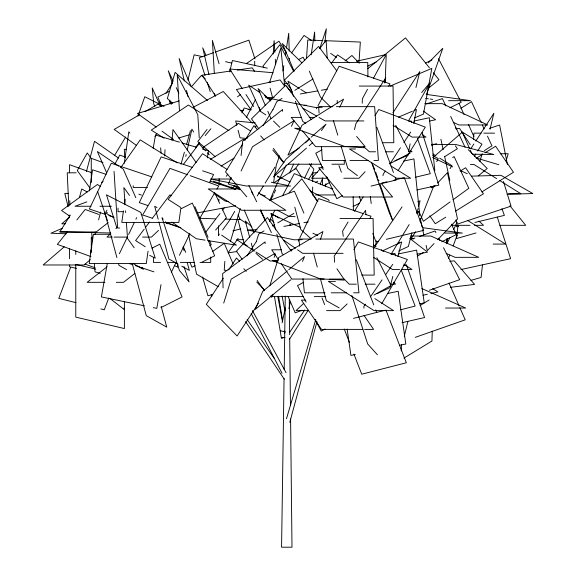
<?xml version="1.0" encoding="UTF-8"?>
<svg xmlns="http://www.w3.org/2000/svg" width="576" height="576" viewBox="0 0 576 576"><rect width="100%" height="100%" fill="white"/><g stroke="black" fill="none" stroke-linecap="round" stroke-linejoin="round"><path stroke-width="0.86" d="M254.693 65.772L254.714 61.286M312.595 195.07L312.667 187.006M312.718 181.634L312.804 172.678L308.491 179.46M218.606 225.821L218.498 235.62L219.312 234.022M218.894 200.894L218.916 199.109M219.082 184.867L219.154 178.632M284.062 378.569L281.57 547.2L291.996 547.2L290.592 418.932M284.198 369.598L285.286 296.05M401.263 350.935L401.472 344.65M432.259 331.135L431.935 341.014L403.985 358.07M446.573 243.626L446.724 239.141M362.232 103.234L362.398 98.748L367.51 89.28M385.178 82.368L386.237 54.562L373.464 78.235M177.818 264.492L177.703 267.185L174.499 265.579M473.58 139.342L473.933 133.15L481.104 133.15M164.664 155.966L165.046 149.724M224.842 261.338L224.237 270.209L226.886 270.475M306.504 58.716L307.757 40.01L322.913 40.601M359.035 61.654L360.346 42.055L324.691 40.666M273.204 53.978L274.111 40.666L274.846 52.193M172.022 140.17L172.98 129.586L196.135 162.482M324.979 42.192L326.326 28.8L319.846 48.348M284.717 333.058L284.796 332.266L285.538 331.798M241.07 155.506L242.633 141.242L282.65 109.49L282.456 111.276M446.314 243.324L446.81 238.853M458.057 225.151L456.566 238.55L476.064 232.956M482.479 264.946L481.09 277.459L470.916 280.375M124.294 163.238L128.822 131.76L129.902 133.193M123.437 210.874L121.788 222.408L178.848 222.408L180.871 208.217M124.445 203.782L125.078 199.346M148.054 251.136L146.275 263.556L89.215 263.556L93.398 234.281L110.34 234.281M289.757 225.576L290.016 223.826L290.837 225.403M89.366 190.915L92.578 169.805L106.078 174.348M283.01 70.942L283.81 65.686M285.401 55.188L285.934 51.689M286.466 48.182L288.72 33.307L289.21 51.156M311.162 54.835L314.618 32.083L314.856 41.011M273.586 182.498L276.307 165.002L279.569 155.808M107.294 263.542L101.369 296.928L144.482 305.827M153.18 148.284L155.527 135.022L179.467 142.171M161.006 284.645L156.794 308.369L153.274 307.642M207.281 157.932L208.534 150.854L202.55 149.069M408.326 153.504L408.002 155.261L395.006 160.783M408.65 151.74L410.112 143.827M413.834 123.595L416.419 109.519L413.986 110.556M288.943 308.678L290.16 302.494M282.096 322.87L285.343 307.922M185.774 156.355L186.17 154.598M187.164 150.214L191.909 129.146L193.716 132.07M446.652 243.18L447.667 238.824M325.325 186.307L325.951 183.708M354.485 129.557L355.903 123.682L385.69 77.947L384.473 82.98M382.939 175.702L383.35 174.024L385.301 171.029M415.944 87.516L419.789 71.575L392.926 112.817M490.025 129.233L493.87 113.299L475.805 141.041M187.942 80.122L194.148 54.828L202.874 56.736M229.637 71.863L232.423 60.523L267.314 68.177M404.287 336.204L407.887 321.48M90.274 253.627L91.771 247.579M94.968 234.612L95.609 232.02M98.604 219.924L100.526 212.141M375.278 245.995L376.603 240.818M392.81 276.43L389.923 287.647L377.078 293.645M397.908 256.579L401.674 241.913L382.406 250.906M411.898 232.697L408.348 246.506L398.714 250.999M416.779 213.71L418.104 208.534M418.55 206.806L420.098 200.765L417.694 201.888M79.43 197.626L81.742 189L87.242 191.952M86.4 171.626L94.522 141.307L118.642 158.148M289.8 422.316L316.951 321.739M181.001 164.239L184.392 152.186M186.566 144.432L190.44 130.658M234.202 185.666L233.474 188.251L213.25 181.188M286.488 418.709L315.756 319.586M230.35 241.654L240.3 208.591M479.909 161.41L482.22 153.734M506.167 160.56L508.219 153.734L500.148 153.734M223.718 303.048L231.214 279.101L274.766 253.512M256.277 241.769L258.689 234.072L264.031 230.933M274.19 257.335L275.263 253.915M269.813 285.811L278.654 257.58L322.963 231.545L320.551 239.242M269.813 81.756L280.836 47.995L284.666 86.191M312.185 174.276L313.848 169.193L309.211 163.915M138.031 115.992L144.77 96.746L164.038 106.423M426.535 94.464L442.807 48.283L428.321 62.849M448.517 258.415L449.755 255.067M453.175 245.858L457.207 234.979M70.625 267.394L58.802 298.354L75.96 302.674M108.749 298.08L104.27 309.794L100.843 308.93M320.249 184.334L322.841 177.682M419.976 221.148L433.894 185.63M302.501 261.482L304.531 256.572L288.749 269.726M269.806 200.477L275.306 187.574L286.351 164.988M231.228 177.48L228.233 183.982L239.206 187.531M289.57 172.994L293.688 164.059M447.192 243.353L449.856 237.672M453.665 229.55L457.099 222.235M236.21 124.97L236.966 123.358M241.927 112.838L244.21 107.986L250.999 109.951M241.106 170.986L252.54 146.707L294.077 120.672L291.406 126.331M272.938 109.771L276.754 101.686L282.038 98.366M339.754 107.244L343.57 99.151L302.033 125.194L287.935 155.131L299.261 148.032M436.687 161.741L438.206 158.522L432.648 155.642M119.383 253.721L127.44 236.873M128.592 234.461L134.352 222.43M135.886 219.218L136.656 217.613M209.729 182.534L213.566 174.506L202.579 170.813M171.403 272.138L176.011 262.512M179.46 255.29L189.828 233.626M298.267 241.142L299.03 239.537M299.801 237.931L318.607 198.612L363.406 213.667M369.857 218.635L371.009 216.23L365.098 214.236M270.562 200.477L273.326 194.832M274.111 193.219L275.688 189.986M304.459 178.236L309.593 167.746M310.378 166.133L311.566 163.714M246.334 117.598L255.542 99.432M269.467 220.471L274.939 210.146M282.521 195.854L294.314 173.621L332.618 189.043M316.354 108.806L317.196 107.23M318.038 105.653L339.127 66.218L389.966 83.837L388.699 86.198M115.056 163.786L119.736 155.117L125.647 157.169M408.427 121.046L429.761 83.059L421.682 92.549M353.844 249.66L358.337 241.913L407.376 259.524L381.758 303.718M234.742 211.327L228.946 221.278L222.624 229.961M143.172 214.114L169.97 168.379L187.618 174.751M199.649 218.549L214.632 192.967M216.907 189.094L218.722 185.99L190.145 175.666M155.009 136.483L156.83 133.402M348.077 221.998L342.598 231.134L343.26 236.362M354.478 211.334L363.154 196.855M114.552 155.484L125.669 137.03M391.032 254.333L409.154 224.597M398.534 243.742L399.463 242.215M242.777 143.842L225.511 171.929L246.802 196.848M245.11 140.047L253.973 125.626L257.429 129.665M263.052 125.626L272.851 109.685M257.227 195.991L263.29 186.12M265.154 183.082L274.954 167.141M450.022 168.718L451.915 165.679L439.718 158.177M474.386 156.326L475.805 154.044M477.698 151.006L481.954 144.158L461.369 131.501M70.344 215.064L59.926 231.79L110.635 232.992M374.962 115.618L378.778 109.519L425.297 127.138L398.117 170.59M158.81 104.429L160.25 102.19M166.01 93.233L172.735 82.793M289.325 339.451L308.318 310.126M223.322 278.179L206.309 304.322L237.11 335.974L258.502 303.106M228.672 269.964L236.448 258.012L239.53 261.18M247.032 255.895L256.262 241.704M269.388 221.537L270.85 219.298L273.931 222.466M272.974 295.013L271.512 297.259L270.281 295.992M390.182 163.526L400.442 147.78M403.855 142.531L410.695 132.034M470.923 148.536L473.854 144.036M106.92 210.29L105.941 211.788L107.359 212.861M431.107 187.87L432.058 186.43M410.422 239.695L415.62 231.775M289.714 332.251L304.718 309.953M238.126 238.277L228.089 252.893L236.837 251.532M373.694 248.234L402.041 206.921M365.378 304.2L363.859 306.418L363.982 308.182M370.44 296.827L382.082 279.857M385.632 274.694L392.717 264.362M121.097 167.126L140.227 139.882L177.25 162.9M321.401 130.666L326.009 124.178L311.141 137.189M291.535 52.978L304.049 35.431L311.45 40.428M331.769 62.921L337.507 54.871L349.344 62.878M144.194 229.14L135.612 240.574L145.267 246.766M145.274 227.707L149.566 221.99M152.244 218.419L169.956 194.832L171.439 195.79M219.802 184.882L220.874 183.456M226.238 176.306L227.844 174.161M207.036 129.478L197.798 141.559L215.316 156.773M183.449 164.297L199.066 143.82L205.661 150.876M255.182 127.253L256.81 125.122M205.387 232.639L219.924 213.581M222.617 210.053L224.237 207.936M294.509 169.675L298.858 163.994M235.166 189.461L236.794 187.33M319.579 48.708L326.102 40.291L327.233 58.198M67.37 231.818L57.341 244.375L90.936 256.586M76.846 219.96L85.205 209.491L98.64 214.38M195.61 147.247L199.562 142.452M205.214 135.605L210.859 128.75M191.362 86.81L201.37 75.434L205.366 78.948M215.647 229.997L226.426 217.908L221.947 208.282M289.058 192.701L301.81 178.834L317.902 201.499M319.954 169.135L311.515 178.236L327.665 178.236M321.156 167.832L322.366 166.529M365.083 171.734L359.057 178.236L343.807 178.236M433.858 186.912L435.096 185.616M437.566 183.031L447.444 172.699L457.51 219.01L437.753 239.674M434.052 243.554L427.262 250.654L426.118 245.412M305.482 142.848L309.298 139.104M110.794 233.438L106.97 237.096L112.313 237.096M115.891 228.557L117.166 227.34M158.501 230.386L151.495 237.096L142.589 237.096M303.754 303.314L295.992 310.63L308.585 310.63M347.177 303.919L340.056 310.63L326.57 310.63M309.794 138.37L286.142 159.062L273.355 177.07L306.461 148.097M309.168 145.735L312.545 142.776M432.727 157.781L462.276 132.235L469.548 148.45M69.242 217.397L61.769 223.834L65.333 223.834M64.238 246.83L43.171 264.982L84.139 264.982L90.252 259.711M287.374 270.871L262.67 291.456L255.226 309.463L290.909 279.727M478.31 175.867L487.21 168.487L468.209 149.638M367.74 68.724L405.504 37.901L429.458 67.846M427.939 88.654L438.926 79.69L433.354 72.72M345.053 60.991L351.922 55.483L359.302 63.23M108.23 222.588L96.178 231.977L59.825 231.977M106.985 266.854L87.134 282.319L104.868 282.319M134.834 273.485L123.487 282.319L116.395 282.319M141.206 268.51L142.625 267.408M237.492 96.826L240.322 94.637M452.7 157.615L454.14 156.571L468.799 188.316L452.945 199.836M450.065 201.931L423.403 221.306L418.889 211.543M209.779 245.678L211.241 244.663L209.462 240.53M212.609 251.467L224.258 243.288L233.143 263.952M246.434 63.54L278.95 41.227L286.178 52.488M101.621 182.398L103.097 181.397M202.277 147.967L238.601 123.401L250.632 131.004M273.708 182.945L295.992 168.322L301.788 177.35M460.865 108.324L471.485 101.642L481.162 122.53M484.358 150.595L491.947 145.822L487.483 136.181M291.103 92.686L292.608 91.742M294.876 90.317L312.998 78.955M444.564 156.708L457.358 148.759L455.378 145.865M476.806 157.925L482.076 154.649M485.086 152.777L495.626 146.232L513.482 172.267L481.867 191.916M460.325 171.022L465.588 167.746L483.451 193.781L455.594 211.09M445.81 217.174L435.276 223.726L429.818 215.77M221.076 166.118L233.964 158.191M417.298 256.219L423.338 252.533M420.091 305.525L429.156 299.988M210.398 159.365L243.425 139.234L244.958 140.119M272.441 225.994L274.73 224.647M277.783 222.847L293.832 213.422M139.565 114.761L114.199 129.398L136.613 145.541M144.95 111.65L158.018 104.112L161.633 106.711M315.418 182.527L317.75 181.195M323.986 185.674L329.429 182.563M374.011 295.02L391.097 285.574L376.87 257.724M322.034 149.803L315.756 153.23L323.273 169.474M342.295 195.71L336.802 198.713L326.65 176.789M303.732 282.247L297.497 285.624L306.094 302.09M325.13 328.997L321.235 331.106L315.094 319.342M193.378 107.172L223.258 91.512L252.324 123.235M389.326 163.958L410.047 153.18L395.712 125.33M169.034 91.426L157.867 97.099L161.474 106.279M298.375 59.666L303.142 57.247L304.747 60.408M181.411 208.584L192.355 203.062L214.646 255.78L202.14 262.094M151.97 248.155L159.782 244.21L182.081 296.928L160.978 307.577M195.113 265.644L191.981 267.221L189.893 262.274M367.776 66.103L376.661 61.74M425.542 63.036L432.007 59.861M449.87 107.813L461.182 102.262L460.354 100.67M353.117 206.431L359.575 203.256M441.72 241.79L456.257 234.648L451.44 224.165M62.244 228.305L50.904 233.215L66.168 233.784M390.413 85.99L431.842 68.371L423.432 114.113L414.49 117.914M398.549 117.122L412.358 111.247M270.173 200.297L294.415 191.16L303.919 213.127M301.896 310.313L295.207 312.833L288.173 296.561M86.846 201.859L75.053 206.258L91.008 206.258M213.588 52.654L199.289 57.708L205.042 75.557M215.266 52.063L248.904 40.169L254.93 58.86M410.702 239.501L414.907 238.032M419.112 236.563L435.096 230.983L435.895 232.574M429.379 290.246L459.655 279.67L443.549 247.745M415.296 337.342L465.228 319.824L459.835 307.591M426.348 103.99L442.39 98.59L445.795 105.89M489.499 128.376L499.601 125.021L507.427 164.606M179.158 100.922L137.448 113.508L156.247 127.051M178.704 138.002L188.921 134.921M431.453 145.26L436.529 143.719M455.587 233.741L457.279 233.251M331.078 188.892L332.784 188.424M391.342 254.225L394.776 253.346L395.741 255.852M353.513 318.37L385.099 310.27M400.565 309.802L415.152 306.065L401.242 270.079M232.927 230.868L240.71 228.895M212.256 294.653L207.936 295.754L202.558 276.991M409.226 121.37L410.969 120.953L411.581 122.623M381.744 183.067L386.957 181.822M393.898 180.158L404.316 177.66L423.655 230.378L386.33 239.321M371.038 186.07L396.209 180.036L395.287 177.53M415.548 177.206L430.308 173.671L417.413 138.528M378.518 241.193L375.912 241.819L372.845 233.446M458.388 226.411L456.653 226.829L456.034 225.151M474.876 222.458L504.389 215.388L501.934 208.699M403.87 265.421L406.469 264.83L424.57 317.549L401.983 322.675M356.4 61.272L385.25 54.742M422.957 295.258L427.349 294.271M430.862 293.486L437.882 291.91L432.626 288.655M274.414 296.287L281.362 337.997L284.695 337.442M416.952 189.922L438.826 185.155L422.15 132.437M460.958 269.554L510.61 258.689L497.282 217.022M429.545 121.061L435.593 119.743L423.302 111.103M413.755 121.068L429.35 117.749L434.815 170.467M403.531 161.107L413.928 158.897L419.393 211.615L416.794 212.17M398.326 253.951L416.621 250.135L424.253 302.861L419.897 303.768M387.742 293.465L398.196 291.283L405.828 344.002L399.73 345.276M355.291 354.535L350.935 355.442L347.126 329.083M417.046 254.21L427.522 252.137L409.723 238.392M197.352 212.897L235.656 205.711M283.874 226.397L299.556 223.495M303.912 222.696L308.268 221.89M300.262 93.982L317.808 90.871M321.314 90.252L327.456 89.165M283.601 337.586L284.983 337.356M283.198 337.709L281.383 338.004M312.84 173.117L317.275 172.361M231.178 70.934L202.198 75.161L215.611 96.185M237.326 70.034L252.252 67.86L254.65 71.618M240.206 110.664L243.72 110.153M248.112 109.512L250.747 109.123M449.77 261.353L454.219 260.813L474.581 284.414L450.562 287.294M456.019 128.837L459.576 128.426L470.21 144.648M283.975 83.779L287.503 83.412M471.521 176.148L500.933 175.306L532.829 193.55L506.981 194.292M274.162 97.366L265.421 97.553L315.151 107.41L322.135 107.266M257.026 229.774L247.212 229.939L294.113 239.803L302.141 239.659M330.415 62.561L367.762 62.561L367.956 76.946M359.251 86.069L393.041 86.069L393.797 142.704L382.234 142.704M448.603 100.678L470.426 100.678L426.175 94.349M424.793 103.651L442.253 103.651L487.706 124.956L458.899 124.956L453.218 122.292M304.013 105.25L306.713 105.25M332.856 106.654L318.629 106.654L319.068 112.925M336.413 106.654L374.645 106.654L378.418 160.423L373.975 160.423M301.097 117.389L291.197 117.389L300.866 128.966M309.197 117.389L314.597 117.389M363.845 120.938L325.145 120.938L319.046 117.454M483.797 133.15L494.554 133.15M355.608 148.968L349.495 148.968L396.634 178.236L410.623 178.236L390.852 165.967M126.086 149.306L124.301 149.306L124.682 157.392M375.595 151.783L369.374 151.783L363.42 146.405M385.38 151.783L393.379 151.783M409.385 151.783L412.049 151.783L410.724 150.588M345.521 160.423L322.402 160.423L321.458 146.981M349.963 160.423L368.64 160.423M288.281 164.218L321.185 164.218M331.855 164.218L344.304 164.218L344.254 160.625M470.405 164.47L473.94 164.47L496.634 178.632M323.15 167.731L318.65 167.731L343.102 197.006L392.602 197.006L381.226 183.391M76.162 172.814L67.219 172.814L68.789 206.071M230.868 179.028L210.514 179.028L246.254 185.998L290.513 185.998M235.987 186.077L234.223 186.077L239.414 189.396M147.535 187.423L133.222 187.423L133.222 185.681M240.084 188.964L208.224 188.964L241.603 210.269L285.862 210.269L258.415 192.751M68.378 193.399L64.8 193.399L68.054 206.402M508.486 193.738L520.848 193.738L499.666 180.518M315.569 194.954L335.232 194.954M99.878 206.258L111.406 206.258M123.401 211.694L118.03 211.694L118.03 208.145M339.998 218.462L373.075 218.462L374.184 275.09L361.663 275.09M451.159 225.317L470.045 225.317M474.538 225.317L483.53 225.317L478.966 221.134M499.81 225.317L525.722 225.317L509.94 205.798M119.75 228.017L117.648 228.017L114.048 171.389M444.802 233.071L462.334 233.071L422.539 227.664M410.717 236.038L430.87 236.038L478.764 257.342L455.105 257.342L446.177 253.375M114.098 237.096L127.454 237.096M310.5 239.047L298.879 239.047L299.606 246.096M315.864 239.047L353.412 239.047L358.956 292.81L353.592 292.81M243.734 239.666L236.65 239.666L254.455 251.028M493.157 244.08L505.526 244.08L467.69 220.478M281.606 249.782L271.714 249.782L278.748 260.028M290.599 249.782L292.399 249.782M343.109 253.332L302.645 253.332L297.554 249.79M277.999 260.971L270.036 260.971L255.938 251.971M160.596 262.397L153.432 262.397L153.432 257.954M167.753 262.397L175.802 262.397M180.281 262.397L194.594 262.397M199.966 262.397L210.708 262.397L210.708 257.069M399.578 269.482L392.472 269.482L373.745 257.486M401.35 269.482L411.998 269.482L403.762 264.204M324.173 279.058L291.802 279.058L281.254 263.686M329.566 279.058L343.958 279.058L336.924 268.812M335.448 281.362L328.349 281.362L374.047 310.63L393.574 310.63L374.846 298.634M356.314 284.17L349.193 284.17L344.218 279.079M365.227 284.17L375.019 284.17M390.168 284.17L395.51 284.17L393.646 282.262M324.986 292.81L304.423 292.81L302.969 278.712M331.243 292.81L346.442 292.81M303.502 296.611L272.218 296.611L272.182 294.811M314.23 296.611L325.85 296.611M305.863 300.125L301.37 300.125L321.451 329.393L362.815 329.393M445.529 308.045L465.682 308.045L421.841 288.547M364.615 329.393L373.608 329.393L364.068 315.49M431.575 144.31L456.307 144.626L493.805 154.49L472.608 154.217M199.246 218.29L215.273 218.808M225.065 219.118L240.206 219.607L238.025 214.841M295.114 216.684L288.95 216.374L277.085 210.067M277.805 260.892L272.47 260.618L320.249 278.863L344.254 280.109M300.038 128.57L294.696 128.225L344.722 146.477L364.313 147.751M273.082 72.72L229.673 68.99L242.129 88.517M268.553 82.253L270.331 82.433M255.276 122.918L235.678 120.967L236.772 125.179M247.198 138.528L240.07 137.822L238.09 130.234M425.686 98.402L428.342 98.777M430.114 99.036L432.763 99.41M228.55 201.586L225.072 201.031L213.97 193.5M205.099 240.156L196.402 238.759L171.986 222.192M207.713 240.574L236.426 245.167L221.63 235.13M280.382 330.782L284.422 331.632M271.332 182.254L287.899 185.486M225.554 61.711L231.66 63.05M76.644 264.607L95.738 269.1M76.457 268.416L69.509 266.782L69.509 264.996M167.098 222.934L168.826 223.358M100.195 273.298L95.026 271.894L94.342 263.851M475.942 157.896L498.859 164.729M182.03 142.942L196.567 147.283M260.316 194.357L265.385 195.991M210.046 181.13L234.871 189.158M192.434 167.407L161.158 156.895L139.284 202.63L147.737 205.474M151.834 176.897L111.262 163.26L89.388 209.002L105.444 214.394M141.106 214.452L152.1 218.146M164.772 222.408L180.835 227.808M108.828 215.532L113.897 217.238M129.377 263.599L132.754 264.737M135.288 265.594L153.886 271.843M138.881 194.191L141.408 195.077M165.866 222.314L178.474 226.872M103.01 162.569L91.274 158.321L91.274 182.534M91.303 172.584L69.509 164.686L69.509 172.757M84.996 264.11L95.054 267.754M410.458 237.485L413.705 238.932M290.117 182.002L277.142 176.011L278.194 177.293M310.385 191.362L328.219 199.606L329.27 200.887M300.73 227.599L270.734 213.739L272.311 215.662M312.89 233.215L317.758 235.462M433.21 157.774L452.693 166.903M460.001 170.33L467.302 173.75M149.659 255.319L155.254 258.192L140.854 212.45L106.459 194.832L116.856 227.866M339.214 307.908L326.333 300.708L320.278 278.237M156.953 207.54L154.685 206.266L158.177 219.233M113.882 217.714L104.782 212.63L116.892 257.573M177.977 264.067L168.883 258.984L158.875 221.825M181.771 266.191L189.346 270.425L187.25 262.649M132.854 263.398L143.46 269.33M126.569 269.59L118.987 265.356L118.526 263.628M303.048 108.302L316.764 116.15M218.347 286.74L196.524 274.169L188.669 234.857M278.964 218.045L271.267 213.588L275.666 229.846M283.687 254.693L282.146 253.8L276.826 234.122M455.278 127.75L456.797 128.686M432.864 153.95L435.91 155.83M422.244 134.734L426.046 137.095L412.056 137.095L393.048 125.287M228.967 130.702L188.345 105.034L151.286 130.104L164.074 138.182M231.322 186.97L232.826 187.92M239.63 218.959L246.442 223.258M247.219 245.743L244.195 243.835L237.802 219.226M299.333 88.452L287.964 81.202L293.515 96.278M300.845 89.417L306.144 92.801M305.798 123.343L302.767 121.406L295.366 101.304M373.795 245.009L376.042 246.449M381.283 249.811L383.53 251.251M227.023 169.402L202.522 153.691L168.185 199.426L180.806 207.518M430.409 186.293L432.533 187.682M259.855 92.549L248.717 85.14L260.611 111.442L265.81 114.905M264.319 95.515L271.001 99.965M330.682 53.438L336.6 57.442M118.836 166.133L97.358 151.531L106.675 172.771M120.312 167.141L123.278 169.15L135.821 197.741M100.382 186.494L97.452 184.471L61.574 210.506L69.638 216.086M283.752 240.17L295.38 248.27M162.029 131.213L173.599 139.543M357.394 175.594L347.76 168.314L341.1 146.203M109.843 298.354L124.538 309.794L124.027 308.088M207.475 100.512L175.104 72.403L167.342 98.568L172.735 103.255M311.35 239.033L300.78 229.478L294.797 207.18M251.892 226.951L245.29 220.975L249.66 237.269M255.982 253.382L262.591 259.358M301.853 62.77L282.298 43.56L294.134 71.143M330.552 106.999L320.458 97.085L309.319 71.129M270.706 100.98L258.091 88.589L265.399 105.624M273.492 121.075L279.799 127.274M243.792 268.769L246.254 271.303M256.73 282.067L264.118 289.663M207.461 152.798L209.254 154.721M377.453 354.809L367.704 344.002L351.878 295.538M286.848 86.911L291.456 92.297M260.69 135.907L264.146 139.954M272.772 150.048L283.709 162.842M163.166 219.096L162.036 217.75L179.431 270.468L189.058 281.909L184.01 266.602M165.434 221.789L167.134 223.805M356.623 136.454L365.155 146.664L315.655 146.664L302.573 131.004M377.813 179.309L378.95 180.67M336.78 70.898L318.665 46.44L284.364 80.122L291.823 90.194M311.364 119.678L285.79 85.154L251.489 118.836L258.948 128.909M273.334 148.327L283.99 162.713M90.979 158.04L87.278 152.964L77.278 170.575L89.964 187.999M284.803 86.407L280.094 79.934L236.39 89.518L251.035 109.67M129.506 195.444L123.876 187.574L125.093 204.545M134.194 247.802L127.534 238.493L126.382 222.415M291.29 251.179L267.408 217.548L236.434 251.23L242.143 259.272M257.191 280.469L264.463 290.707M247.147 319.514L274.414 358.639M245.628 321.638L284.256 379.159M309.996 190.145L311.443 192.406M312.408 193.91L316.757 200.678M245.966 94.529L253.634 106.546M252.403 310.55L286.063 372.73M438.48 58.666L459.526 99.086M293.796 71.69L279.857 44.719L262.966 66.161L263.786 67.745M251.122 313.373L282.06 373.327M438.718 238.162L439.927 240.559M248.911 185.53L256.666 201.758M260.539 209.873L271.397 232.596M260.611 210.982L265.27 220.716M173.21 81.202L168.264 70.762L172.346 83.462M176.249 87.624L178.913 93.24M450.706 116.446L465.062 147.276M482.278 124.934L484.135 128.952M214.862 193.025L219.708 203.465M251.69 191.786L252.763 194.148M458.95 103.248L464.04 114.602M468.403 124.33L473.854 136.49M470.275 150.07L471.73 153.317M159.502 104.198L152.23 87.948L153.749 103.781L154.836 106.222M449.05 283.133L459.115 305.957M244.253 210.067L254.11 232.848M267.833 111.298L270.965 118.598M205.906 55.195L202.73 47.815L208.937 74.542M214.25 93.254L215.309 95.717M191.11 86.414L179.122 58.522L184.327 80.942M169.582 100.26L171.346 104.357M194.897 206.64L208.044 237.218M211.169 294.43L211.882 296.078M183.276 246.629L185.717 252.389M372.341 163.793L374.717 169.517M392.609 220.601L388.879 211.615L371.484 162.245M385.956 310.054L406.332 362.772L361.714 374.206L353.952 354.125M356.299 259.711L373.766 304.898M375.71 309.917L376.682 312.43M344.246 329.018L349.423 342.41M322.034 297.929L324.619 304.618M376.87 127.318L393.444 172.505M359.338 196.632L360.871 200.815M338.954 165.535L341.41 172.231M375.646 172.008L377.712 177.862M380.066 184.558L383.897 195.437M384.487 197.107L392.746 220.543M97.776 191.966L107.402 220.536M207.23 82.354L210.247 91.699M503.453 181.469L511.034 206.143L457.229 224.15L455.926 219.895M333.418 120.694L337.774 135.151M219.053 63.727L212.393 40.435L214.337 73.505M313.524 253.174L317.254 266.998M251.273 243.274L253.346 250.992M183.06 247.09L183.996 250.546M161.172 306.389L166.759 327.132L146.297 315.691L132.329 263.837M270.086 88.15L272.506 97.423M259.236 107.496L260.064 110.974M186.53 90.425L187.927 96.458M169.43 100.303L170.23 103.752M440.892 139.226L443.167 149.71M444.686 156.701L449.813 180.295M418.716 211.342L419.659 215.705M420.235 218.326L422.129 227.066M422.698 229.687L423.842 234.929M282.096 296.028L284.947 311.054M277.841 296.604L282.463 321.372M278.618 296.46L282.701 321.278M284.306 331.034L284.594 332.806M370.318 196.531L371.203 203.494M91.663 232.582L92.426 241.517M125.546 210.802L125.676 212.587M365.897 214.74L365.594 210.334L334.21 256.075L334.627 262.238M275.292 59.285L275.63 64.598M160.675 147.874L161.014 153.187M199.246 137.743L197.791 114.71L177.228 75.089L179.467 110.527M69.214 215.064L69.343 217.757M322.409 178.531L322.618 184.817M265.111 243.67L265.054 241.884L222.624 273.629L223.078 287.899M289.404 58.298L289.447 60.084M353.146 196.754L353.412 210.233M337.212 100.454L337.248 103.154M289.289 299.635L289.67 334.62M289.706 338.206L290.441 405.475M69.797 200.664L69.847 205.07M124.387 301.752L124.387 328.558L75.773 317.124L75.773 264.398M91.274 237.182L91.274 252.374M75.773 250.898L75.773 254.491M69.509 248.911L69.509 258.739"/></g></svg>
